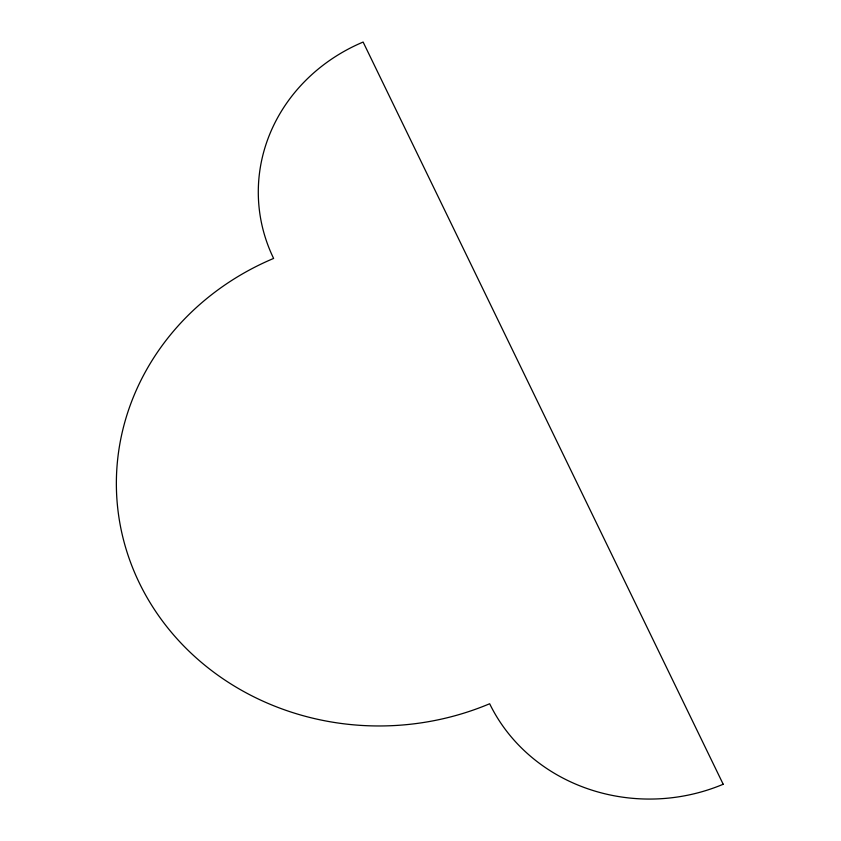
<?xml version="1.0" encoding="UTF-8"?>
<svg xmlns="http://www.w3.org/2000/svg" width="841" height="841" viewBox="0 0 841 841"><rect width="100%" height="100%" fill="white"/><g stroke="black" fill="none" stroke-linecap="round" stroke-linejoin="round"><path stroke-width="1.26" d="M723.197 784.254L363.123 42.05A176.894 163.196 -3.5 0 0 273.619 258.429A265.346 244.794 -3.5 0 0 139.354 583.002A265.346 244.794 -3.5 0 0 489.662 703.749A176.894 163.196 -3.5 0 0 723.197 784.254"/></g></svg>
